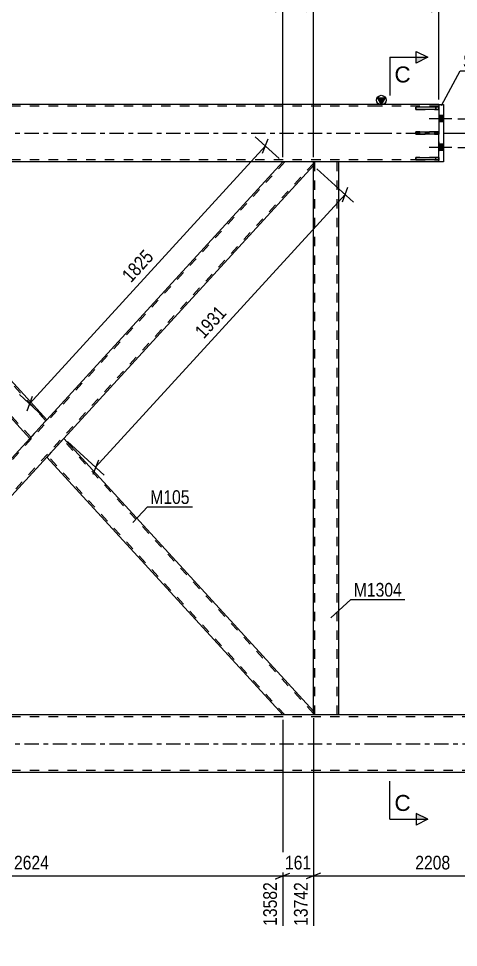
# Model space of a CAD drawing. Header units: millimetres. Extents: x 0 to 841, y 0 to 594.
# Drawn here: x 583.3 to 675.1, y 285.5 to 479.6 of the extents above; entities that cross this region are included whole.
import ezdxf

# ---------------------------------------------------------------- set-up
doc = ezdxf.new("R2010")
doc.units = ezdxf.units.MM
doc.linetypes.add('DXK_LINE_DOT2', pattern=[3.9198, 1.9599, -1.9599])
doc.linetypes.add('DXK_LINE_DOT3', pattern=[5.9187, 2.979, -0.9799, 0.9799, -0.9799])
doc.styles.add('Arial', font='ARIAL.TTF', dxfattribs={"height": 0.2})
doc.styles.add('Arial Narrow', font='ARIALN.TTF', dxfattribs={"height": 0.2})

# ---------------------------------------------------------------- blocks, each defined once
blk = doc.blocks.new('Bolt-122570250-1553 - 1510')
at = {"linetype": 'Continuous'}
for points in [[(671.04, 459.37), (671.04, 458.05), (672.04, 458.05), (672.04, 459.37)], [(671.04, 459.37), (671.04, 458.05), (672.04, 458.05), (672.04, 459.37)], [(671.04, 453.37), (671.04, 452.05), (672.04, 452.05), (672.04, 453.37)], [(671.04, 453.37), (671.04, 452.05), (672.04, 452.05), (672.04, 453.37)]]:
    blk.add_hatch(color=1, dxfattribs=at).paths.add_polyline_path(points)
at = {"color": 1, "linetype": 'Continuous'}
for p, q in [((673.8, 458.71), (669.04, 458.71)), ((673.8, 458.71), (669.04, 458.71)), ((672.04, 459.37), (671.04, 459.37)), ((672.04, 459.37), (671.04, 459.37)), ((672.04, 458.05), (671.04, 458.05)), ((672.04, 458.05), (671.04, 458.05)), ((673.8, 452.71), (669.04, 452.71)), ((673.8, 452.71), (669.04, 452.71)), ((672.04, 453.37), (671.04, 453.37)), ((672.04, 453.37), (671.04, 453.37)), ((672.04, 452.05), (671.04, 452.05)), ((672.04, 452.05), (671.04, 452.05))]:
    blk.add_line(p, q, dxfattribs=at)
blk = doc.blocks.new('Part-122570250-1568 - 1510')
at = {"color": 2, "linetype": 'Continuous'}
for p, q in [((658.14, 334.11), (170.2, 334.11)), ((681.8, 334.11), (658.24, 334.11)), ((658.14, 322.11), (170.2, 322.11)), ((681.8, 322.11), (658.24, 322.11))]:
    blk.add_line(p, q, dxfattribs=at)
at = {"color": 7, "linetype": 'DXK_LINE_DOT2'}
for p, q in [((658.14, 333.71), (170.2, 333.71)), ((681.8, 333.71), (658.24, 333.71)), ((658.14, 322.51), (170.2, 322.51)), ((681.8, 322.51), (658.24, 322.51))]:
    blk.add_line(p, q, dxfattribs=at)
at = {"color": 7, "linetype": 'DXK_LINE_DOT3'}
for p, q in [((170.2, 328.11), (658.14, 328.11)), ((658.24, 328.11), (681.8, 328.11))]:
    blk.add_line(p, q, dxfattribs=at)
blk = doc.blocks.new('Part-122570250-1583 - 1510')
at = {"linetype": 'Continuous'}
blk.add_hatch(color=2, dxfattribs=at).paths.add_polyline_path([(659.04, 461.71), (658.24, 463.11), (659.84, 463.11)])
at = {"color": 2, "linetype": 'Continuous'}
for p, q in [((659.04, 461.71), (658.24, 463.11)), ((658.24, 463.11), (659.84, 463.11)), ((659.84, 463.11), (659.04, 461.71)), ((658.14, 461.71), (170.2, 461.71)), ((671.04, 461.71), (658.24, 461.71)), ((658.14, 449.71), (170.2, 449.71)), ((671.04, 449.71), (658.24, 449.71))]:
    blk.add_line(p, q, dxfattribs=at)
at = {"color": 7, "linetype": 'DXK_LINE_DOT2'}
for p, q in [((658.14, 461.31), (170.2, 461.31)), ((671.04, 461.31), (658.24, 461.31)), ((671.04, 461.71), (671.04, 449.71)), ((658.14, 450.11), (170.2, 450.11)), ((671.04, 450.11), (658.24, 450.11))]:
    blk.add_line(p, q, dxfattribs=at)
at = {"color": 7, "linetype": 'DXK_LINE_DOT3'}
for p, q in [((170.2, 455.71), (658.14, 455.71)), ((658.24, 455.71), (671.04, 455.71))]:
    blk.add_line(p, q, dxfattribs=at)
at = {"color": 2, "linetype": 'Continuous'}
blk.add_circle((659.04, 462.61), 1, dxfattribs=at)
blk = doc.blocks.new('Part-122570250-1590 - 1510')
at = {"color": 7, "linetype": 'DXK_LINE_DOT2'}
for p, q in [((671.04, 450.64), (666.24, 450.64)), ((666.24, 450.64), (666.24, 450.16)), ((670.44, 450.16), (670.44, 450.64)), ((671.04, 450.16), (671.04, 450.64)), ((666.24, 450.16), (671.04, 450.16))]:
    blk.add_line(p, q, dxfattribs=at)
blk = doc.blocks.new('Part-122570250-1591 - 1510')
at = {"color": 7, "linetype": 'DXK_LINE_DOT2'}
for p, q in [((671.04, 461.16), (666.24, 461.16)), ((666.24, 461.16), (666.24, 460.68)), ((666.24, 460.68), (671.04, 460.68)), ((670.44, 461.16), (670.44, 460.68)), ((671.04, 460.68), (671.04, 461.16))]:
    blk.add_line(p, q, dxfattribs=at)
blk = doc.blocks.new('Part-122570250-1592 - 1510')
at = {"color": 7, "linetype": 'DXK_LINE_DOT2'}
for p, q in [((671.04, 455.95), (666.24, 455.95)), ((666.24, 455.95), (666.24, 455.47)), ((666.24, 455.47), (671.04, 455.47)), ((670.44, 455.47), (670.44, 455.95)), ((671.04, 455.47), (671.04, 455.95))]:
    blk.add_line(p, q, dxfattribs=at)
blk = doc.blocks.new('Part-122570250-1593 - 1510')
at = {"color": 2, "linetype": 'Continuous'}
for p, q in [((666.24, 450.64), (671.04, 450.64)), ((666.24, 450.16), (666.24, 450.64)), ((671.04, 450.64), (671.04, 450.16)), ((671.04, 450.16), (666.24, 450.16))]:
    blk.add_line(p, q, dxfattribs=at)
at = {"color": 7, "linetype": 'DXK_LINE_DOT2'}
blk.add_line((670.44, 450.16), (670.44, 450.64), dxfattribs=at)
blk = doc.blocks.new('Part-122570250-1594 - 1510')
at = {"color": 2, "linetype": 'Continuous'}
for p, q in [((671.04, 461.16), (666.24, 461.16)), ((666.24, 460.68), (666.24, 461.16)), ((671.04, 460.68), (666.24, 460.68)), ((671.04, 461.16), (671.04, 460.68))]:
    blk.add_line(p, q, dxfattribs=at)
at = {"color": 7, "linetype": 'DXK_LINE_DOT2'}
blk.add_line((670.44, 460.68), (670.44, 461.16), dxfattribs=at)
blk = doc.blocks.new('Part-122570250-1595 - 1510')
at = {"color": 2, "linetype": 'Continuous'}
for p, q in [((666.24, 455.95), (671.04, 455.95)), ((666.24, 455.47), (666.24, 455.95)), ((671.04, 455.47), (666.24, 455.47)), ((671.04, 455.95), (671.04, 455.47))]:
    blk.add_line(p, q, dxfattribs=at)
at = {"color": 7, "linetype": 'DXK_LINE_DOT2'}
blk.add_line((670.44, 455.47), (670.44, 455.95), dxfattribs=at)
blk = doc.blocks.new('Part-122570250-1687 - 1510')
at = {"color": 2, "linetype": 'Continuous'}
for p, q in [((533.48, 448.91), (533.48, 449.71)), ((585.59, 391.91), (533.48, 448.91)), ((589.17, 395.82), (539.9, 449.71)), ((588.74, 395.35), (585.59, 391.91)), ((589.17, 395.82), (588.74, 395.35))]:
    blk.add_line(p, q, dxfattribs=at)
at = {"color": 7, "linetype": 'DXK_LINE_DOT2'}
for p, q in [((539.9, 449.71), (533.48, 449.71)), ((585.81, 392.15), (533.48, 449.39)), ((588.95, 395.59), (539.46, 449.71)), ((589.14, 395.79), (588.74, 395.35)), ((585.81, 392.15), (585.83, 392.17))]:
    blk.add_line(p, q, dxfattribs=at)
blk = doc.blocks.new('Part-122570250-1692 - 1510')
at = {"color": 7, "linetype": 'DXK_LINE_DOT2'}
for p, q in [((638.88, 449.71), (533.48, 334.44)), ((644.86, 449.39), (539.47, 334.11)), ((644.86, 449.71), (638.44, 449.71)), ((589.17, 395.82), (585.59, 391.91)), ((592.75, 391.91), (589.17, 388)), ((539.9, 334.11), (533.48, 334.11))]:
    blk.add_line(p, q, dxfattribs=at)
at = {"color": 2, "linetype": 'Continuous'}
for p, q in [((638.44, 449.71), (589.17, 395.82)), ((644.86, 448.91), (592.75, 391.91)), ((644.86, 448.91), (644.86, 449.71)), ((585.59, 391.91), (533.48, 334.91)), ((589.17, 388), (539.9, 334.11)), ((533.48, 334.33), (533.48, 334.91)), ((533.48, 334.11), (533.48, 334.33))]:
    blk.add_line(p, q, dxfattribs=at)
blk = doc.blocks.new('Part-122570250-1717 - 1510')
at = {"color": 7, "linetype": 'DXK_LINE_DOT2'}
for p, q in [((650.14, 449.71), (644.86, 449.71)), ((644.86, 448.91), (644.86, 449.71)), ((645.18, 334.11), (645.18, 449.71)), ((649.82, 334.11), (649.82, 449.71)), ((644.86, 334.11), (644.86, 334.91)), ((650.14, 334.11), (644.86, 334.11))]:
    blk.add_line(p, q, dxfattribs=at)
at = {"color": 2, "linetype": 'Continuous'}
for p, q in [((644.86, 334.91), (644.86, 448.91)), ((650.14, 334.11), (650.14, 449.71))]:
    blk.add_line(p, q, dxfattribs=at)
blk = doc.blocks.new('Part-122570250-1747 - 1510')
at = {"color": 2, "linetype": 'Continuous'}
for p, q in [((592.75, 391.91), (589.17, 388)), ((644.86, 334.91), (592.75, 391.91)), ((638.44, 334.11), (589.17, 388)), ((644.86, 334.11), (644.86, 334.91))]:
    blk.add_line(p, q, dxfattribs=at)
at = {"color": 7, "linetype": 'DXK_LINE_DOT2'}
for p, q in [((644.86, 334.44), (592.53, 391.67)), ((589.39, 388.24), (589.4, 388.25)), ((638.87, 334.11), (589.39, 388.24)), ((644.86, 334.11), (638.44, 334.11)), ((644.86, 334.11), (644.86, 334.14))]:
    blk.add_line(p, q, dxfattribs=at)
blk = doc.blocks.new('Part-122570250-1762 - 1510')
at = {"color": 2, "linetype": 'Continuous'}
for p, q in [((671.04, 461.71), (671.04, 461.16)), ((671.04, 461.71), (672.04, 461.71)), ((671.04, 460.68), (671.04, 455.95)), ((672.04, 461.71), (672.04, 449.71)), ((671.04, 450.64), (671.04, 455.47)), ((671.04, 449.71), (671.04, 450.16)), ((672.04, 449.71), (671.04, 449.71))]:
    blk.add_line(p, q, dxfattribs=at)
at = {"color": 7, "linetype": 'DXK_LINE_DOT2'}
for p, q in [((671.04, 461.71), (671.04, 455.47)), ((671.04, 461.16), (671.04, 460.68)), ((671.04, 455.47), (671.04, 455.95)), ((671.04, 450.16), (671.04, 450.64))]:
    blk.add_line(p, q, dxfattribs=at)
blk = doc.blocks.new('StraightDimension-122570250-2062 - 1510')
at = {"color": 7, "linetype": 'Continuous'}
for p, q in [((719.49, 454.21), (718.29, 457.21)), ((672.04, 455.71), (721.29, 455.71)), ((718.89, 328.11), (718.89, 455.71)), ((695.7, 328.11), (721.29, 328.11)), ((718.29, 329.61), (719.49, 326.61))]:
    blk.add_line(p, q, dxfattribs=at)
at = {"color": 0}
blk.add_wipeout([(718.14, 396.17), (713.94, 396.17), (713.94, 387.66), (718.14, 387.66)], dxfattribs=at)
at = {"color": 3, "style": 'Arial Narrow'}
blk.add_text('3190', height=2.863, rotation=90.0002, dxfattribs=at).set_placement((717.54, 388.26))
blk = doc.blocks.new('StraightDimension-122570250-2079 - 1510')
at = {"color": 7, "linetype": 'Continuous'}
for p, q in [((680.95, 460.21), (682.15, 457.21)), ((675.04, 458.71), (683.95, 458.71)), ((681.55, 455.71), (681.55, 458.71)), ((682.15, 454.21), (680.95, 457.21)), ((672.04, 455.71), (683.95, 455.71))]:
    blk.add_line(p, q, dxfattribs=at)
at = {"color": 0}
blk.add_wipeout([(680.8, 464.1), (676.6, 464.1), (676.6, 459.24), (680.8, 459.24)], dxfattribs=at)
at = {"color": 7, "linetype": 'Continuous'}
blk.add_line((681.55, 458.71), (681.55, 464.62), dxfattribs=at)
blk.add_line((681.55, 458.71), (681.55, 464.62), dxfattribs=at)
at = {"color": 3, "style": 'Arial Narrow'}
blk.add_text('75', height=2.863, rotation=90.0002, dxfattribs=at).set_placement((680.2, 459.84))
blk = doc.blocks.new('StraightDimension-122570250-2014 - 1510')
at = {"color": 7, "linetype": 'Continuous'}
for p, q in [((637.7, 450.39), (632.72, 454.95)), ((634.25, 451.51), (635.39, 454.54)), ((585.55, 399.13), (634.82, 453.02)), ((588.43, 396.5), (583.45, 401.06)), ((586.12, 400.65), (584.98, 397.62))]:
    blk.add_line(p, q, dxfattribs=at)
at = {"color": 0}
blk.add_wipeout([(612.5, 429.73), (609.4, 432.56), (603.66, 426.28), (606.76, 423.44)], dxfattribs=at)
at = {"color": 3, "style": 'Arial Narrow'}
blk.add_text('1825', height=2.863, rotation=47.5612, dxfattribs=at).set_placement((606.72, 424.29))
blk = doc.blocks.new('StraightDimension-122570250-2070 - 1510')
at = {"color": 7, "linetype": 'Continuous'}
for p, q in [((680.95, 457.21), (682.15, 454.21)), ((672.04, 455.71), (683.95, 455.71)), ((681.55, 452.71), (681.55, 455.71)), ((675.04, 452.71), (683.95, 452.71)), ((682.15, 451.21), (680.95, 454.21))]:
    blk.add_line(p, q, dxfattribs=at)
at = {"color": 0}
blk.add_wipeout([(680.8, 452.19), (676.6, 452.19), (676.6, 447.33), (680.8, 447.33)], dxfattribs=at)
at = {"color": 7, "linetype": 'Continuous'}
blk.add_line((681.55, 452.71), (681.55, 446.81), dxfattribs=at)
blk.add_line((681.55, 452.71), (681.55, 446.81), dxfattribs=at)
at = {"color": 3, "style": 'Arial Narrow'}
blk.add_text('75', height=2.863, rotation=90.0002, dxfattribs=at).set_placement((680.2, 447.93))
blk = doc.blocks.new('StraightDimension-122570250-2089 - 1510')
at = {"color": 7, "linetype": 'Continuous'}
for p, q in [((644.86, 450.71), (644.86, 496.63)), ((671.04, 462.71), (671.04, 492.13)), ((646.36, 482.29), (643.36, 481.09)), ((644.86, 481.69), (671.04, 481.69)), ((669.54, 481.09), (672.54, 482.29))]:
    blk.add_line(p, q, dxfattribs=at)
at = {"color": 0, "linetype": 'Continuous'}
blk.add_wipeout([(670.44, 492.73), (666.24, 492.73), (666.24, 482.39), (670.44, 482.39)], dxfattribs=at)
at = {"color": 0}
blk.add_wipeout([(662.21, 482.44), (662.21, 486.64), (653.7, 486.64), (653.7, 482.44)], dxfattribs=at)
at = {"color": 3, "linetype": 'Continuous', "style": 'Arial Narrow'}
blk.add_text('14750', height=2.863, rotation=90.0002, dxfattribs=at).set_placement((669.84, 482.99))
at = {"color": 3, "style": 'Arial Narrow'}
blk.add_text('1608', height=2.863, dxfattribs=at).set_placement((654.3, 483.04))
blk = doc.blocks.new('StraightDimension-122570250-2095 - 1510')
at = {"color": 7, "linetype": 'Continuous'}
for p, q in [((644.86, 450.71), (644.86, 496.63)), ((638.44, 450.71), (638.44, 492.13)), ((636.94, 481.09), (639.94, 482.29)), ((638.44, 481.69), (644.86, 481.69)), ((646.36, 482.29), (643.36, 481.09))]:
    blk.add_line(p, q, dxfattribs=at)
at = {"color": 0}
blk.add_wipeout([(644.99, 482.44), (644.99, 486.64), (638.31, 486.64), (638.31, 482.44)], dxfattribs=at)
at = {"color": 0, "linetype": 'Continuous'}
blk.add_wipeout([(644.26, 497.23), (640.06, 497.23), (640.06, 486.89), (644.26, 486.89)], dxfattribs=at)
at = {"color": 3, "linetype": 'Continuous', "style": 'Arial Narrow'}
blk.add_text('13142', height=2.863, rotation=90.0002, dxfattribs=at).set_placement((643.66, 487.49))
at = {"color": 3, "style": 'Arial Narrow'}
blk.add_text('161', height=2.863, dxfattribs=at).set_placement((638.91, 483.04))
blk = doc.blocks.new('StraightDimension-122570250-2106 - 1510')
at = {"color": 7, "linetype": 'Continuous'}
for p, q in [((533.48, 450.71), (533.48, 492.13)), ((638.44, 450.71), (638.44, 492.13)), ((534.98, 482.29), (531.98, 481.09)), ((533.48, 481.69), (638.44, 481.69)), ((636.94, 481.09), (639.94, 482.29))]:
    blk.add_line(p, q, dxfattribs=at)
at = {"color": 0, "linetype": 'Continuous'}
blk.add_wipeout([(637.84, 492.73), (633.64, 492.73), (633.64, 482.39), (637.84, 482.39)], dxfattribs=at)
at = {"color": 0}
blk.add_wipeout([(590.21, 482.44), (590.21, 486.64), (581.7, 486.64), (581.7, 482.44)], dxfattribs=at)
at = {"color": 3, "linetype": 'Continuous', "style": 'Arial Narrow'}
blk.add_text('12982', height=2.863, rotation=90.0002, dxfattribs=at).set_placement((637.24, 482.99))
at = {"color": 3, "style": 'Arial Narrow'}
blk.add_text('2624', height=2.863, dxfattribs=at).set_placement((582.3, 483.04))
blk = doc.blocks.new('StraightDimension-122570250-2338 - 1510')
at = {"color": 7, "linetype": 'Continuous'}
for p, q in [((533.48, 333.15), (533.48, 285.53)), ((638.44, 333.11), (638.44, 290.03)), ((534.98, 301.07), (531.98, 299.87)), ((636.94, 299.87), (639.94, 301.07)), ((533.48, 300.47), (638.44, 300.47))]:
    blk.add_line(p, q, dxfattribs=at)
at = {"color": 0}
blk.add_wipeout([(590.21, 301.22), (590.21, 305.42), (581.7, 305.42), (581.7, 301.22)], dxfattribs=at)
at = {"color": 0, "linetype": 'Continuous'}
blk.add_wipeout([(637.84, 299.77), (633.64, 299.77), (633.64, 289.43), (637.84, 289.43)], dxfattribs=at)
at = {"color": 3, "style": 'Arial Narrow'}
blk.add_text('2624', height=2.863, dxfattribs=at).set_placement((582.3, 301.82))
at = {"color": 3, "linetype": 'Continuous', "style": 'Arial Narrow'}
blk.add_text('13582', height=2.863, rotation=90.0002, dxfattribs=at).set_placement((637.24, 290.03))
blk = doc.blocks.new('StraightDimension-122570250-2350 - 1510')
at = {"color": 7, "linetype": 'Continuous'}
for p, q in [((638.44, 333.11), (638.44, 290.03)), ((644.86, 333.44), (644.86, 290.03)), ((636.94, 299.87), (639.94, 301.07)), ((646.36, 301.07), (643.36, 299.87)), ((638.44, 300.47), (644.86, 300.47))]:
    blk.add_line(p, q, dxfattribs=at)
at = {"color": 0}
blk.add_wipeout([(644.99, 301.22), (644.99, 305.42), (638.31, 305.42), (638.31, 301.22)], dxfattribs=at)
at = {"color": 0, "linetype": 'Continuous'}
blk.add_wipeout([(644.26, 299.77), (640.06, 299.77), (640.06, 289.43), (644.26, 289.43)], dxfattribs=at)
at = {"color": 3, "style": 'Arial Narrow'}
blk.add_text('161', height=2.863, dxfattribs=at).set_placement((638.91, 301.82))
at = {"color": 3, "linetype": 'Continuous', "style": 'Arial Narrow'}
blk.add_text('13742', height=2.863, rotation=90.0002, dxfattribs=at).set_placement((643.66, 290.03))
blk = doc.blocks.new('StraightDimension-122570250-2362 - 1510')
at = {"color": 7, "linetype": 'Continuous'}
for p, q in [((644.86, 333.44), (644.86, 290.03)), ((694.7, 321.08), (694.7, 290.03)), ((646.36, 301.07), (643.36, 299.87)), ((693.2, 299.87), (696.2, 301.07)), ((644.86, 300.47), (694.7, 300.47))]:
    blk.add_line(p, q, dxfattribs=at)
at = {"color": 0}
blk.add_wipeout([(674.04, 301.22), (674.04, 305.42), (665.53, 305.42), (665.53, 301.22)], dxfattribs=at)
at = {"color": 0, "linetype": 'Continuous'}
blk.add_wipeout([(694.1, 299.77), (689.9, 299.77), (689.9, 289.43), (694.1, 289.43)], dxfattribs=at)
at = {"color": 3, "style": 'Arial Narrow'}
blk.add_text('2208', height=2.863, dxfattribs=at).set_placement((666.13, 301.82))
at = {"color": 3, "linetype": 'Continuous', "style": 'Arial Narrow'}
blk.add_text('15950', height=2.863, rotation=90.0002, dxfattribs=at).set_placement((693.5, 290.03))
blk = doc.blocks.new('StraightDimension-122570250-2482 - 1510')
at = {"color": 7, "linetype": 'Continuous'}
for p, q in [((645.6, 448.24), (653.25, 441.25)), ((599.36, 385.87), (651.47, 442.87)), ((650.91, 441.35), (652.04, 444.38)), ((593.48, 391.24), (601.13, 384.25)), ((599.93, 387.38), (598.79, 384.35))]:
    blk.add_line(p, q, dxfattribs=at)
at = {"color": 0}
blk.add_wipeout([(627.74, 418.01), (624.64, 420.85), (618.89, 414.57), (621.99, 411.73)], dxfattribs=at)
at = {"color": 3, "style": 'Arial Narrow'}
blk.add_text('1931', height=2.863, rotation=47.5612, dxfattribs=at).set_placement((621.95, 412.58))
blk = doc.blocks.new('Mark-122570250-1713 - 1510')
at = {"color": 0}
blk.add_wipeout([(663.34, 358.84), (663.34, 361.84), (653.29, 361.84), (653.29, 358.84)], dxfattribs=at)
blk.add_wipeout([(663.34, 358.84), (663.34, 361.84), (653.29, 361.84), (653.29, 358.84)], dxfattribs=at)
at = {"color": 30, "linetype": 'Continuous'}
for p, q in [((648.53, 354.39), (652.69, 358.24)), ((652.69, 358.24), (663.94, 358.24))]:
    blk.add_line(p, q, dxfattribs=at)
at = {"color": 3, "style": 'Arial Narrow'}
blk.add_text('M1304', height=2.863, dxfattribs=at).set_placement((653.29, 358.84))
blk = doc.blocks.new('Mark-122570250-1743 - 1510')
at = {"color": 0}
blk.add_wipeout([(618.99, 378.21), (618.99, 381.21), (610.77, 381.21), (610.77, 378.21)], dxfattribs=at)
blk.add_wipeout([(618.99, 378.21), (618.99, 381.21), (610.77, 381.21), (610.77, 378.21)], dxfattribs=at)
at = {"color": 30, "linetype": 'Continuous'}
for p, q in [((607.15, 374.32), (610.17, 377.61)), ((610.17, 377.61), (619.59, 377.61))]:
    blk.add_line(p, q, dxfattribs=at)
at = {"color": 3, "style": 'Arial Narrow'}
blk.add_text('M105', height=2.863, dxfattribs=at).set_placement((610.77, 378.21))
blk = doc.blocks.new('Mark-122570250-1758 - 1510')
at = {"color": 0}
blk.add_wipeout([(682.31, 469.36), (682.31, 472.36), (676.1, 472.36), (676.1, 469.36)], dxfattribs=at)
blk.add_wipeout([(682.31, 469.36), (682.31, 472.36), (676.1, 472.36), (676.1, 469.36)], dxfattribs=at)
at = {"color": 30, "linetype": 'Continuous'}
for p, q in [((671.6, 461.48), (675.5, 468.76)), ((675.5, 468.76), (682.91, 468.76))]:
    blk.add_line(p, q, dxfattribs=at)
at = {"color": 3, "style": 'Arial Narrow'}
blk.add_text('SP6', height=2.863, dxfattribs=at).set_placement((676.1, 469.36))
blk = doc.blocks.new('SectionMark-122570250-2581 - 1510')
at = {"linetype": 'Continuous'}
for points in [[(666.29, 470.3), (666.29, 471.55), (668.79, 471.55)], [(666.29, 312.3), (666.29, 313.55), (668.79, 312.3)]]:
    blk.add_hatch(color=6, dxfattribs=at).paths.add_polyline_path(points)
at = {"color": 6, "linetype": 'Continuous'}
for p, q in [((666.29, 470.3), (666.29, 472.8)), ((666.29, 472.8), (668.79, 471.55)), ((660.79, 471.55), (660.79, 463.55)), ((660.79, 471.55), (668.79, 471.55)), ((668.79, 471.55), (666.29, 470.3)), ((660.79, 312.3), (660.79, 320.3)), ((668.79, 312.3), (666.29, 313.55)), ((666.29, 313.55), (666.29, 311.05)), ((660.79, 312.3), (668.79, 312.3)), ((668.79, 312.3), (666.29, 311.05))]:
    blk.add_line(p, q, dxfattribs=at)
at = {"color": 0, "linetype": 'Continuous'}
for points in [[(665.16, 466.3), (665.16, 469.8), (661.79, 469.8), (661.79, 466.3)], [(665.16, 314.05), (665.16, 317.55), (661.79, 317.55), (661.79, 314.05)]]:
    blk.add_wipeout(points, dxfattribs=at)
at = {"color": 3, "linetype": 'Continuous', "style": 'Arial'}
for p in [(661.79, 466.3), (661.79, 314.05)]:
    blk.add_text('C', height=3.34, dxfattribs=at).set_placement(p)

msp = doc.modelspace()

# ---------------------------------------------------------------- block references
for name in ['Part-122570250-1583 - 1510', 'Part-122570250-1591 - 1510', 'Part-122570250-1594 - 1510', 'Part-122570250-1762 - 1510', 'Bolt-122570250-1553 - 1510', 'Part-122570250-1592 - 1510', 'Part-122570250-1595 - 1510', 'Part-122570250-1590 - 1510', 'Part-122570250-1593 - 1510', 'Part-122570250-1687 - 1510', 'Part-122570250-1692 - 1510', 'Part-122570250-1717 - 1510', 'Part-122570250-1747 - 1510', 'Part-122570250-1568 - 1510']:
    msp.add_blockref(name, (0, 0))

# ---------------------------------------------------------------- next in the draw order: block references
for name in ['StraightDimension-122570250-2062 - 1510', 'StraightDimension-122570250-2014 - 1510', 'Mark-122570250-1743 - 1510', 'Mark-122570250-1713 - 1510', 'StraightDimension-122570250-2338 - 1510']:
    msp.add_blockref(name, (0, 0))

# ---------------------------------------------------------------- next in the draw order: block references
for name in ['StraightDimension-122570250-2079 - 1510', 'StraightDimension-122570250-2482 - 1510', 'StraightDimension-122570250-2350 - 1510']:
    msp.add_blockref(name, (0, 0))

# ---------------------------------------------------------------- next in the draw order: block references
for name in ['StraightDimension-122570250-2070 - 1510', 'StraightDimension-122570250-2362 - 1510']:
    msp.add_blockref(name, (0, 0))

# ---------------------------------------------------------------- next in the draw order: block references
msp.add_blockref('StraightDimension-122570250-2089 - 1510', (0, 0))

# ---------------------------------------------------------------- next in the draw order: block references
for name in ['StraightDimension-122570250-2095 - 1510', 'SectionMark-122570250-2581 - 1510', 'Mark-122570250-1758 - 1510']:
    msp.add_blockref(name, (0, 0))

# ---------------------------------------------------------------- next in the draw order: block references
msp.add_blockref('StraightDimension-122570250-2106 - 1510', (0, 0))

doc.saveas('drawing.dxf')
